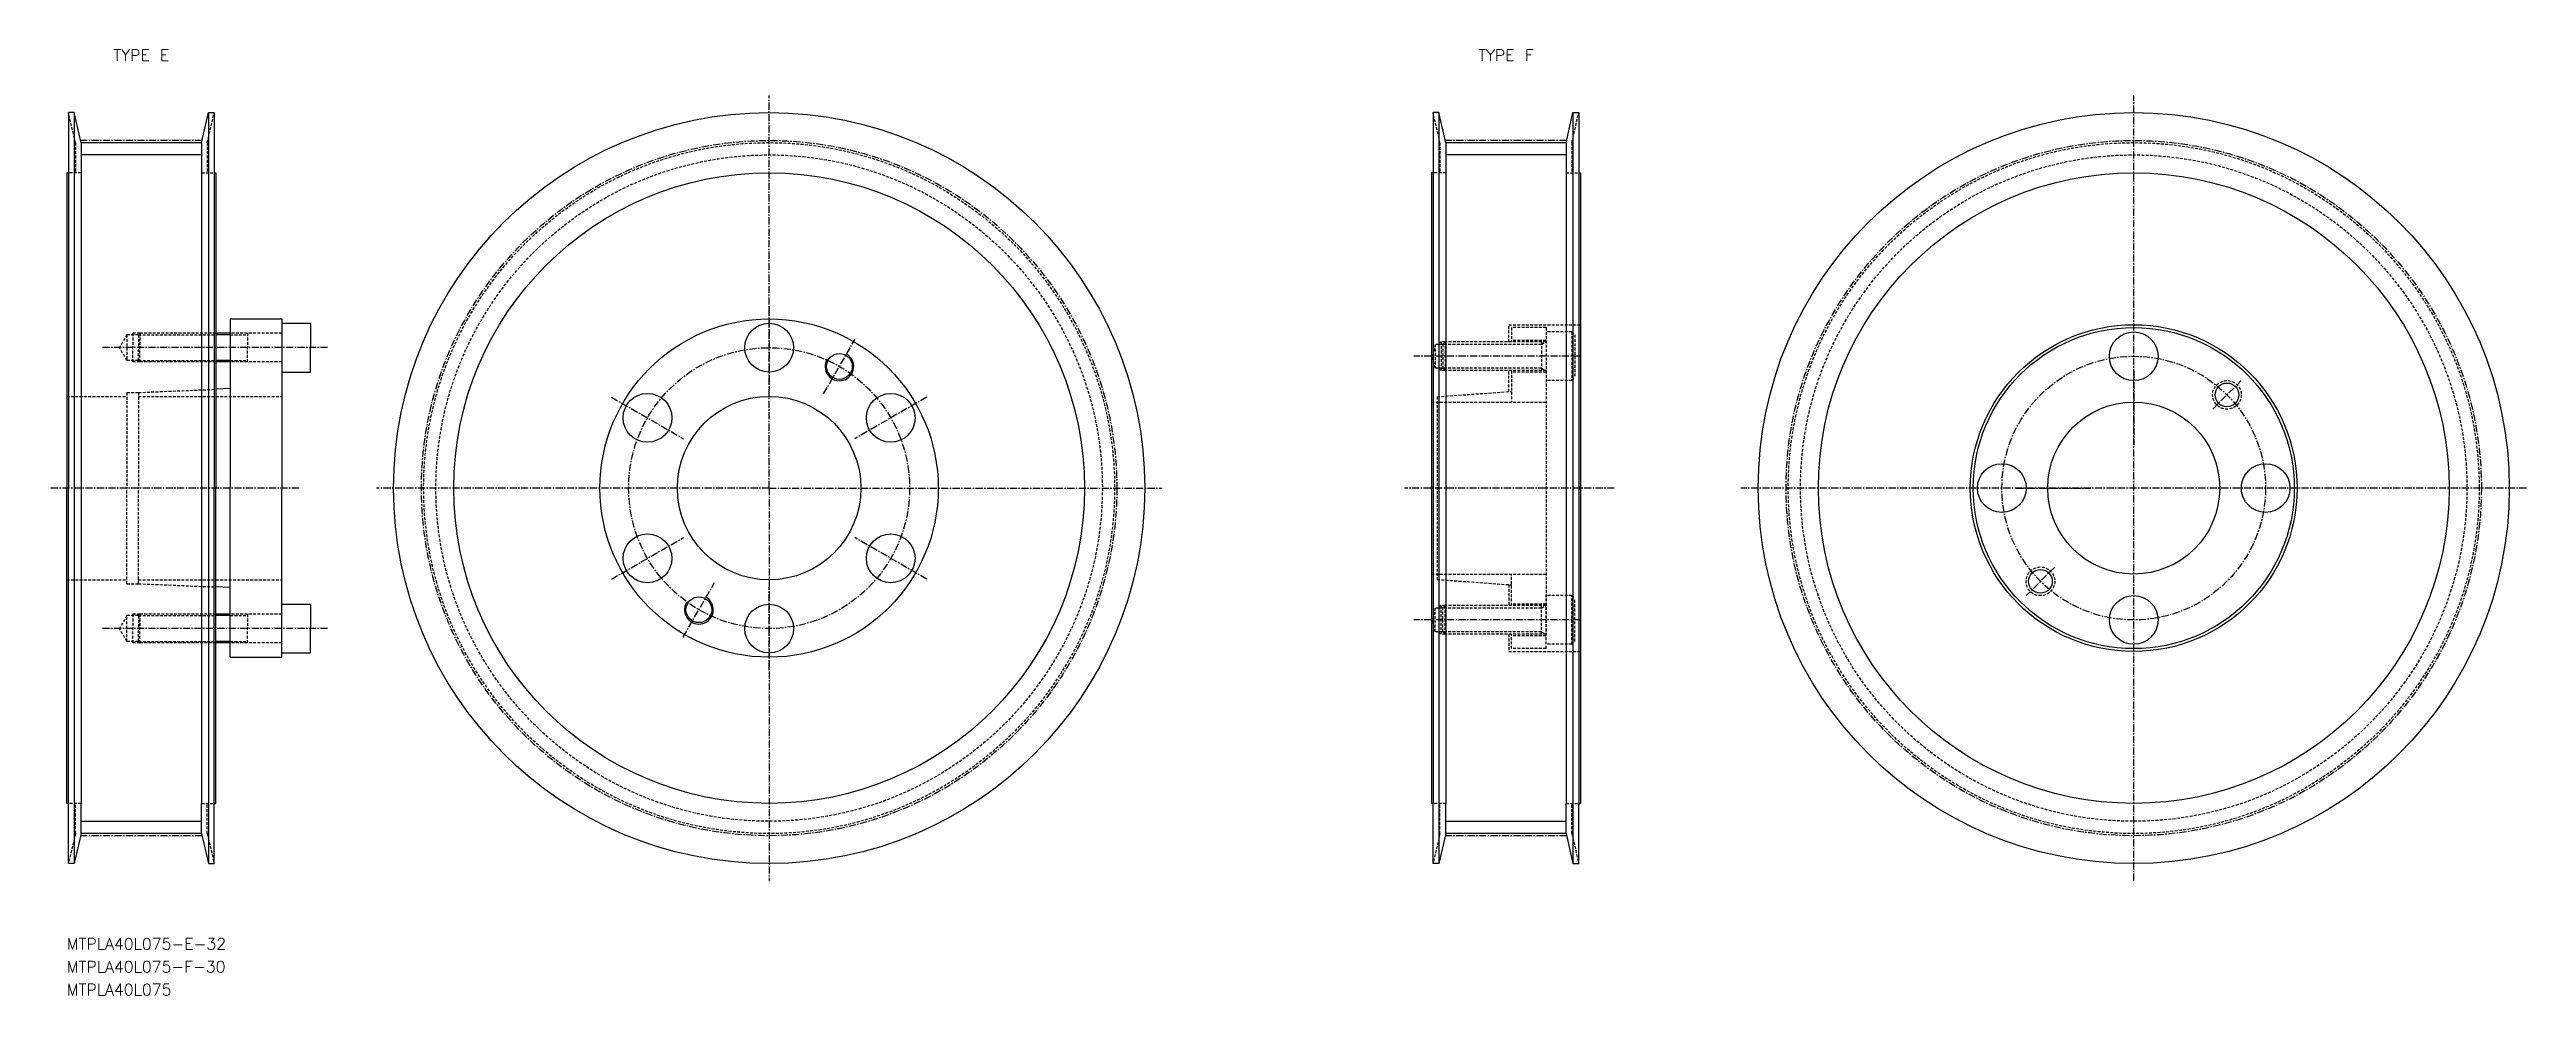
# Model space of a CAD drawing. Extents: x -116 to 316, y 23 to 188.
import ezdxf
from ezdxf.enums import TextEntityAlignment as Align

# ---------------------------------------------------------------- set-up
doc = ezdxf.new("R2010")
doc.units = 0
doc.linetypes.add('CENTER', pattern=[2, 1.25, -0.25, 0.25, -0.25])
doc.linetypes.add('DASHED', pattern=[0.75, 0.5, -0.25])
doc.layers.get('0').update_dxf_attribs({"linetype": 'CONTINUOUS'})
doc.layers.add('CENTER', color=1, linetype='CENTER')
doc.styles.add('MISUMI', font='txt.shx')

msp = doc.modelspace()

# ---------------------------------------------------------------- linework, layer by layer
at = {"color": 3, "linetype": 'DASHED'}
for p, q in [((-111.31, 171.85), (-112.51, 177.1)), ((-88.31, 171.85), (-87.11, 177.1)), ((126.69, 171.85), (125.49, 177.1)), ((149.69, 171.85), (150.89, 177.1)), ((-111.31, 171.85), (-111.31, 166.6)), ((-88.31, 171.85), (-88.31, 166.6)), ((126.69, 171.85), (126.69, 166.6)), ((149.69, 171.85), (149.69, 166.6)), ((-110.31, 166.6), (-112.51, 166.6)), ((-89.31, 166.6), (-87.11, 166.6)), ((127.69, 166.6), (125.49, 166.6)), ((148.69, 166.6), (150.89, 166.6)), ((-102.31, 138.35), (-103.61, 136.1)), ((-100.31, 138.35), (-102.31, 138.35)), ((-102.31, 138.35), (-102.31, 133.85)), ((-100.06, 138.6), (-101.31, 138.6)), ((-101.31, 138.6), (-101.31, 136.1)), ((-100.06, 138.6), (-100.31, 138.35)), ((-100.31, 138.35), (-86.81, 138.35)), ((-100.31, 138.35), (-100.31, 136.1)), ((-86.81, 138.6), (-100.06, 138.6)), ((-100.06, 138.6), (-100.06, 136.1)), ((-75.31, 138.6), (-84.31, 138.6)), ((-84.31, 138.35), (-81.31, 138.35)), ((-81.31, 138.6), (-81.31, 136.1)), ((138.69, 140.1), (151.19, 140.1)), ((138.69, 137.1), (138.69, 140.1)), ((145.19, 139.6), (139.19, 139.6)), ((139.19, 139.6), (139.19, 137.1)), ((145.19, 139.6), (145.19, 86.1)), ((149.69, 138.85), (145.19, 138.85)), ((145.19, 138.85), (145.19, 130.35)), ((149.69, 138.85), (149.69, 130.35)), ((149.69, 138.85), (150.19, 138.35)), ((150.19, 138.35), (150.19, 130.85)), ((-102.31, 133.85), (-103.61, 136.1)), ((-101.31, 133.6), (-101.31, 136.1)), ((-100.31, 133.85), (-100.31, 136.1)), ((-100.06, 133.6), (-100.06, 136.1)), ((-81.31, 133.6), (-81.31, 136.1)), ((125.86, 136.67), (125.39, 134.6)), ((125.86, 132.53), (125.39, 134.6)), ((127.19, 136.67), (125.86, 136.67)), ((125.86, 136.67), (125.86, 132.53)), ((126.88, 137.1), (126.13, 136.67)), ((127.62, 137.1), (126.88, 137.1)), ((126.88, 137.1), (126.88, 132.1)), ((127.62, 137.1), (127.19, 136.66)), ((127.19, 136.67), (127.19, 132.53)), ((144.39, 136.66), (127.19, 136.66)), ((145.19, 137.1), (127.62, 137.1)), ((127.62, 137.1), (127.62, 132.1)), ((145.19, 137.35), (139.19, 137.35)), ((144.39, 137.1), (144.39, 132.1)), ((144.39, 136.66), (145.14, 137.1)), ((-100.31, 133.85), (-102.31, 133.85)), ((-100.06, 133.6), (-101.31, 133.6)), ((-100.31, 133.85), (-86.81, 133.85)), ((-100.06, 133.6), (-100.31, 133.85)), ((-86.81, 133.6), (-100.06, 133.6)), ((-84.31, 133.85), (-81.31, 133.85)), ((-75.31, 133.6), (-84.31, 133.6)), ((127.19, 132.53), (125.86, 132.53)), ((126.88, 132.1), (126.13, 132.53)), ((127.62, 132.1), (126.88, 132.1)), ((144.39, 132.53), (127.19, 132.53)), ((127.62, 132.1), (127.19, 132.53)), ((145.19, 132.1), (127.62, 132.1)), ((138.69, 128.44), (138.69, 132.1)), ((139.19, 132.1), (139.19, 126.6)), ((145.19, 131.85), (139.19, 131.85)), ((144.39, 132.53), (145.14, 132.1)), ((149.69, 130.35), (145.19, 130.35)), ((149.69, 130.35), (150.19, 130.85)), ((-112.81, 127.6), (-102.31, 127.6)), ((-102.31, 128.27), (-102.31, 111.6)), ((-102.31, 128.27), (-100.31, 128.27)), ((-100.31, 128.27), (-86.81, 128.84)), ((-100.31, 128.27), (-100.31, 111.6)), ((-100.31, 127.6), (-75.31, 127.6)), ((125.19, 126.6), (145.19, 126.6)), ((126.19, 127.54), (139.19, 128.47)), ((126.19, 127.54), (126.19, 95.66)), ((-102.31, 94.92), (-102.31, 111.6)), ((-100.31, 94.92), (-100.31, 111.6)), ((-112.81, 95.6), (-102.31, 95.6)), ((-100.31, 95.6), (-75.31, 95.6)), ((125.19, 96.6), (145.19, 96.6)), ((126.19, 95.66), (139.19, 94.72)), ((139.19, 91.1), (139.19, 96.6)), ((-102.31, 94.92), (-100.31, 94.92)), ((-100.31, 94.92), (-86.81, 94.35)), ((126.88, 91.1), (126.13, 90.67)), ((127.62, 91.1), (126.88, 91.1)), ((126.88, 86.1), (126.88, 91.1)), ((127.62, 91.1), (127.19, 90.67)), ((145.19, 91.1), (127.62, 91.1)), ((127.62, 86.1), (127.62, 91.1)), ((138.69, 94.76), (138.69, 91.1)), ((145.19, 91.35), (139.19, 91.35)), ((144.39, 86.1), (144.39, 91.1)), ((144.39, 90.67), (145.14, 91.1)), ((149.69, 92.85), (145.19, 92.85)), ((145.19, 83.6), (145.19, 92.85)), ((149.69, 84.35), (149.69, 92.85)), ((149.69, 92.85), (150.19, 92.35)), ((150.19, 84.85), (150.19, 92.35)), ((-102.31, 89.35), (-103.61, 87.1)), ((-102.31, 84.85), (-103.61, 87.1)), ((-100.31, 89.35), (-102.31, 89.35)), ((-102.31, 84.85), (-102.31, 89.35)), ((-100.06, 89.6), (-101.31, 89.6)), ((-101.31, 89.6), (-101.31, 87.1)), ((-101.31, 84.6), (-101.31, 87.1)), ((-100.06, 89.6), (-100.31, 89.35)), ((-100.31, 89.35), (-86.81, 89.35)), ((-100.31, 89.35), (-100.31, 87.1)), ((-100.31, 84.85), (-100.31, 87.1)), ((-86.81, 89.6), (-100.06, 89.6)), ((-100.06, 89.6), (-100.06, 87.1)), ((-100.06, 84.6), (-100.06, 87.1)), ((-75.31, 89.6), (-84.31, 89.6)), ((-84.31, 89.35), (-81.31, 89.35)), ((-81.31, 89.6), (-81.31, 87.1)), ((-81.31, 84.6), (-81.31, 87.1)), ((125.86, 90.67), (125.39, 88.6)), ((125.86, 86.53), (125.39, 88.6)), ((125.86, 86.53), (125.86, 90.67)), ((127.19, 90.67), (125.86, 90.67)), ((127.19, 86.53), (125.86, 86.53)), ((126.88, 86.1), (126.13, 86.53)), ((144.39, 90.67), (127.19, 90.67)), ((127.19, 86.53), (127.19, 90.67)), ((144.39, 86.53), (127.19, 86.53)), ((127.62, 86.1), (127.19, 86.53)), ((144.39, 86.53), (145.14, 86.1)), ((-100.31, 84.85), (-102.31, 84.85)), ((-100.06, 84.6), (-101.31, 84.6)), ((-100.31, 84.85), (-86.81, 84.85)), ((-100.06, 84.6), (-100.31, 84.85)), ((-86.81, 84.6), (-100.06, 84.6)), ((-84.31, 84.85), (-81.31, 84.85)), ((-75.31, 84.6), (-84.31, 84.6)), ((127.62, 86.1), (126.88, 86.1)), ((145.19, 86.1), (127.62, 86.1)), ((138.69, 86.1), (138.69, 83.1)), ((138.69, 83.1), (151.19, 83.1)), ((139.19, 83.6), (139.19, 86.1)), ((145.19, 85.85), (139.19, 85.85)), ((145.19, 83.6), (139.19, 83.6)), ((149.69, 84.35), (145.19, 84.35)), ((149.69, 84.35), (150.19, 84.85)), ((-110.31, 56.6), (-112.51, 56.6)), ((-111.31, 51.34), (-111.31, 56.6)), ((-89.31, 56.6), (-87.11, 56.6)), ((-88.31, 51.34), (-88.31, 56.6)), ((127.69, 56.6), (125.49, 56.6)), ((126.69, 51.34), (126.69, 56.6)), ((148.69, 56.6), (150.89, 56.6)), ((149.69, 51.34), (149.69, 56.6)), ((-111.31, 51.34), (-112.51, 46.1)), ((-88.31, 51.34), (-87.11, 46.1)), ((126.69, 51.34), (125.49, 46.1)), ((149.69, 51.34), (150.89, 46.1))]:
    msp.add_line(p, q, dxfattribs=at)
at = {"color": 7, "linetype": 'CONTINUOUS'}
for p, q in [((-112.51, 177.1), (-112.51, 166.6)), ((-111.51, 177.1), (-112.51, 177.1)), ((-111.51, 177.1), (-111.51, 46.1)), ((-110.31, 171.85), (-111.51, 177.1)), ((-89.31, 171.85), (-88.11, 177.1)), ((-88.11, 177.1), (-88.11, 46.1)), ((-88.11, 177.1), (-87.11, 177.1)), ((-87.11, 177.1), (-87.11, 166.6)), ((125.49, 177.1), (125.49, 166.6)), ((126.49, 177.1), (125.49, 177.1)), ((126.49, 177.1), (126.49, 46.1)), ((127.69, 171.85), (126.49, 177.1)), ((148.69, 171.85), (149.89, 177.1)), ((149.89, 177.1), (149.89, 46.1)), ((149.89, 177.1), (150.89, 177.1)), ((150.89, 177.1), (150.89, 166.6)), ((-89.31, 171.85), (-110.31, 171.85)), ((-110.31, 171.85), (-110.31, 166.6)), ((-89.31, 171.85), (-89.31, 166.6)), ((148.69, 171.85), (127.69, 171.85)), ((127.69, 171.85), (127.69, 166.6)), ((148.69, 171.85), (148.69, 166.6)), ((-112.81, 166.6), (-112.81, 111.6)), ((-112.51, 166.6), (-112.81, 166.6)), ((-112.51, 166.6), (-112.51, 111.6)), ((-110.31, 166.6), (-110.31, 56.6)), ((-89.31, 166.6), (-89.31, 56.6)), ((-87.11, 166.6), (-87.11, 111.6)), ((-87.11, 166.6), (-86.81, 166.6)), ((-86.81, 166.6), (-86.81, 138.6)), ((125.19, 166.6), (125.19, 56.6)), ((125.49, 166.6), (125.19, 166.6)), ((125.49, 166.6), (125.49, 56.6)), ((127.69, 166.6), (127.69, 56.6)), ((148.69, 166.6), (148.69, 56.6)), ((150.89, 166.6), (150.89, 56.6)), ((150.89, 166.6), (151.19, 166.6)), ((151.19, 166.6), (151.19, 56.6)), ((-84.31, 138.6), (-86.81, 138.6)), ((-86.81, 138.6), (-86.81, 133.6)), ((-84.31, 141.1), (-75.31, 141.1)), ((-84.31, 141.1), (-84.31, 138.6)), ((-84.31, 138.6), (-84.31, 133.6)), ((-75.31, 141.1), (-75.31, 140.35)), ((-75.31, 140.35), (-75.31, 131.85)), ((-75.31, 140.35), (-70.31, 140.35)), ((-70.31, 140.35), (-70.31, 136.1)), ((-70.31, 131.85), (-70.31, 136.1)), ((-86.81, 133.6), (-86.81, 128.84)), ((-84.31, 133.6), (-86.81, 133.6)), ((-84.31, 133.6), (-84.31, 128.95)), ((-75.31, 131.85), (-75.31, 111.6)), ((-75.31, 131.85), (-70.31, 131.85)), ((-84.31, 128.95), (-86.81, 128.84)), ((-86.81, 128.84), (-86.81, 111.6)), ((-84.31, 128.95), (-84.31, 111.6)), ((-112.81, 56.6), (-112.81, 111.6)), ((-112.51, 56.6), (-112.51, 111.6)), ((-87.11, 56.6), (-87.11, 111.6)), ((-86.81, 94.35), (-86.81, 111.6)), ((-84.31, 94.25), (-84.31, 111.6)), ((-75.31, 91.35), (-75.31, 111.6)), ((-86.81, 89.6), (-86.81, 94.35)), ((-84.31, 94.25), (-86.81, 94.35)), ((-84.31, 89.6), (-84.31, 94.25)), ((-75.31, 82.85), (-75.31, 91.35)), ((-75.31, 91.35), (-70.31, 91.35)), ((-70.31, 91.35), (-70.31, 87.1)), ((-84.31, 89.6), (-86.81, 89.6)), ((-86.81, 84.6), (-86.81, 89.6)), ((-84.31, 84.6), (-84.31, 89.6)), ((-70.31, 82.85), (-70.31, 87.1)), ((-86.81, 56.6), (-86.81, 84.6)), ((-84.31, 84.6), (-86.81, 84.6)), ((-84.31, 82.1), (-84.31, 84.6)), ((-84.31, 82.1), (-75.31, 82.1)), ((-75.31, 82.85), (-70.31, 82.85)), ((-75.31, 82.1), (-75.31, 82.85)), ((-112.51, 56.6), (-112.81, 56.6)), ((-112.51, 46.1), (-112.51, 56.6)), ((-110.31, 51.34), (-110.31, 56.6)), ((-89.31, 51.34), (-89.31, 56.6)), ((-87.11, 46.1), (-87.11, 56.6)), ((-87.11, 56.6), (-86.81, 56.6)), ((125.49, 56.6), (125.19, 56.6)), ((125.49, 46.1), (125.49, 56.6)), ((127.69, 51.34), (127.69, 56.6)), ((148.69, 51.34), (148.69, 56.6)), ((150.89, 46.1), (150.89, 56.6)), ((150.89, 56.6), (151.19, 56.6)), ((-110.31, 51.34), (-111.51, 46.1)), ((-89.31, 51.34), (-110.31, 51.34)), ((-89.31, 51.34), (-88.11, 46.1)), ((127.69, 51.34), (126.49, 46.1)), ((148.69, 51.34), (127.69, 51.34)), ((148.69, 51.34), (149.89, 46.1)), ((-111.51, 46.1), (-112.51, 46.1)), ((-88.11, 46.1), (-87.11, 46.1)), ((126.49, 46.1), (125.49, 46.1)), ((149.89, 46.1), (150.89, 46.1))]:
    msp.add_line(p, q, dxfattribs=at)
at = {"color": 3, "linetype": 'CONTINUOUS'}
for p, q in [((-89.31, 169.72), (-110.31, 169.72)), ((148.69, 169.72), (127.69, 169.72)), ((-89.31, 53.47), (-110.31, 53.47)), ((148.69, 53.47), (127.69, 53.47))]:
    msp.add_line(p, q, dxfattribs=at)
at = {"color": 3}
for p, q in [((-84.31, 138.35), (-86.81, 138.35)), ((-84.31, 133.85), (-86.81, 133.85)), ((-84.31, 89.35), (-86.81, 89.35)), ((-84.31, 84.85), (-86.81, 84.85))]:
    msp.add_line(p, q, dxfattribs=at)
at = {"color": 7, "linetype": 'CONTINUOUS'}
for centre, radius in [((9.69, 111.6), 65.5), ((247.69, 111.6), 65.5), ((9.69, 111.6), 55), ((247.69, 111.6), 55), ((9.69, 111.6), 29.5), ((9.69, 111.6), 29.5), ((9.69, 136.1), 4.25), ((247.69, 111.6), 28.5), ((247.69, 111.6), 28), ((247.69, 134.6), 4.25), ((21.94, 132.82), 2.25), ((263.95, 127.86), 2.07), ((-11.53, 123.85), 4.25), ((9.69, 111.6), 16), ((30.9, 123.85), 4.25), ((247.69, 111.6), 15), ((224.69, 111.6), 4.25), ((270.69, 111.6), 4.25), ((-11.53, 99.35), 4.25), ((30.9, 99.35), 4.25), ((231.42, 95.34), 2.07), ((-2.56, 90.38), 2.25), ((9.69, 87.1), 4.25), ((247.69, 88.6), 4.25)]:
    msp.add_circle(centre, radius, dxfattribs=at)
at = {"color": 3, "linetype": 'DASHED'}
for centre, radius in [((9.69, 111.6), 60.26), ((9.69, 111.6), 58.12), ((247.69, 111.6), 60.26), ((247.69, 111.6), 58.12), ((263.95, 127.86), 2.5), ((231.42, 95.34), 2.5)]:
    msp.add_circle(centre, radius, dxfattribs=at)
at = {"color": 3}
for centre in [(21.94, 132.82), (-2.56, 90.38)]:
    msp.add_arc(centre, 2.5, 150, 62, dxfattribs=at)
at = {"layer": 'CENTER', "color": 1, "linetype": 'CENTER'}
for p, q in [((9.69, 111.6), (9.69, 180.1)), ((247.69, 43.1), (247.69, 180.1)), ((-89.23, 172.24), (-110.4, 172.24)), ((148.77, 172.24), (127.6, 172.24)), ((9.69, 143.35), (9.69, 128.85)), ((-67.31, 136.1), (-106.61, 136.1)), ((19.19, 128.05), (24.69, 137.58)), ((151.19, 134.6), (122.11, 134.6)), ((247.69, 132.1), (247.69, 119.1)), ((261.47, 125.39), (266.42, 130.34)), ((-17.81, 127.47), (-5.25, 120.22)), ((37.18, 127.47), (24.62, 120.22)), ((-72.31, 111.6), (-115.81, 111.6)), ((9.69, 111.6), (-58.81, 111.6)), ((9.69, 111.6), (78.19, 111.6)), ((9.69, 111.6), (9.69, 43.1)), ((157.09, 111.6), (120.52, 111.6)), ((316.19, 111.6), (179.19, 111.6)), ((227.19, 111.6), (240.19, 111.6)), ((268.19, 111.6), (255.19, 111.6)), ((247.69, 91.1), (247.69, 104.1)), ((-17.81, 95.72), (-5.25, 102.97)), ((37.18, 95.72), (24.62, 102.97)), ((-5.31, 85.62), (0.19, 95.14)), ((233.9, 97.81), (228.95, 92.86)), ((9.69, 79.85), (9.69, 94.35)), ((-67.31, 87.1), (-106.61, 87.1)), ((151.19, 88.6), (122.11, 88.6)), ((-89.23, 50.96), (-110.4, 50.96)), ((148.77, 50.96), (127.6, 50.96))]:
    msp.add_line(p, q, dxfattribs=at)
for centre, radius in [((9.69, 111.6), 60.64), ((247.69, 111.6), 60.64), ((9.69, 111.6), 24.5), ((247.69, 111.6), 23)]:
    msp.add_circle(centre, radius, dxfattribs=at)

# ---------------------------------------------------------------- texts
at = {"color": 7, "linetype": 'CONTINUOUS', "style": 'MISUMI'}
for s, p in [('TYPE E', (-99.81, 187.1)), ('TYPE F', (138.19, 187.1))]:
    msp.add_text(s, height=2, dxfattribs=at).set_placement(p, align=Align.MIDDLE_CENTER)
for s, p in [('MTPLA40L075-E-32', (-112.81, 31.1)), ('MTPLA40L075-F-30', (-112.81, 27.1)), ('MTPLA40L075', (-112.81, 23.1))]:
    msp.add_text(s, height=2, dxfattribs=at).set_placement(p)

doc.saveas('drawing.dxf')
